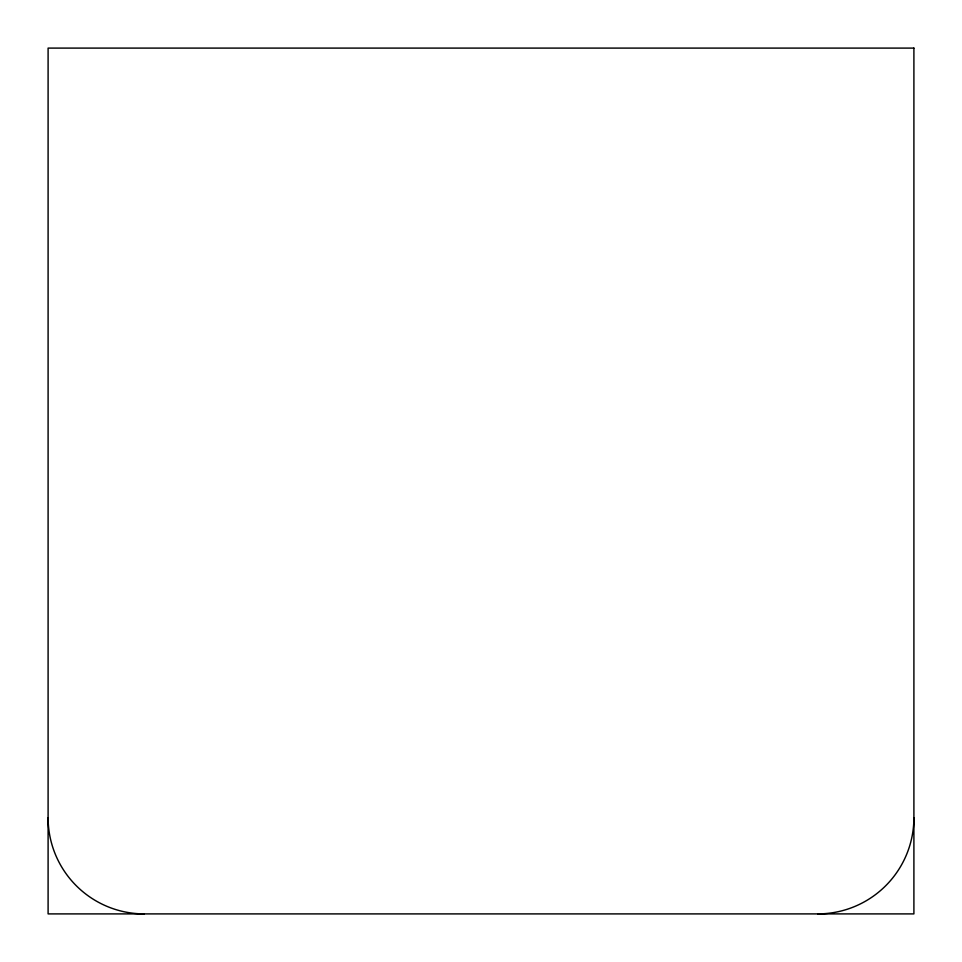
<?xml version="1.0" encoding="UTF-8"?>
<svg xmlns="http://www.w3.org/2000/svg" width="962" height="962" viewBox="0 0 962 962"><rect width="100%" height="100%" fill="white"/><g stroke="black" fill="none" stroke-linecap="round" stroke-linejoin="round"><path stroke-width="1.44" d="M913.9 817.7A96.2 96.2 0 0 1 817.7 913.9M144.3 913.9A96.2 96.2 0 0 1 48.1 817.7M913.9 48.1L48.1 48.1L48.1 913.9L913.9 913.9L913.9 48.1"/></g></svg>
